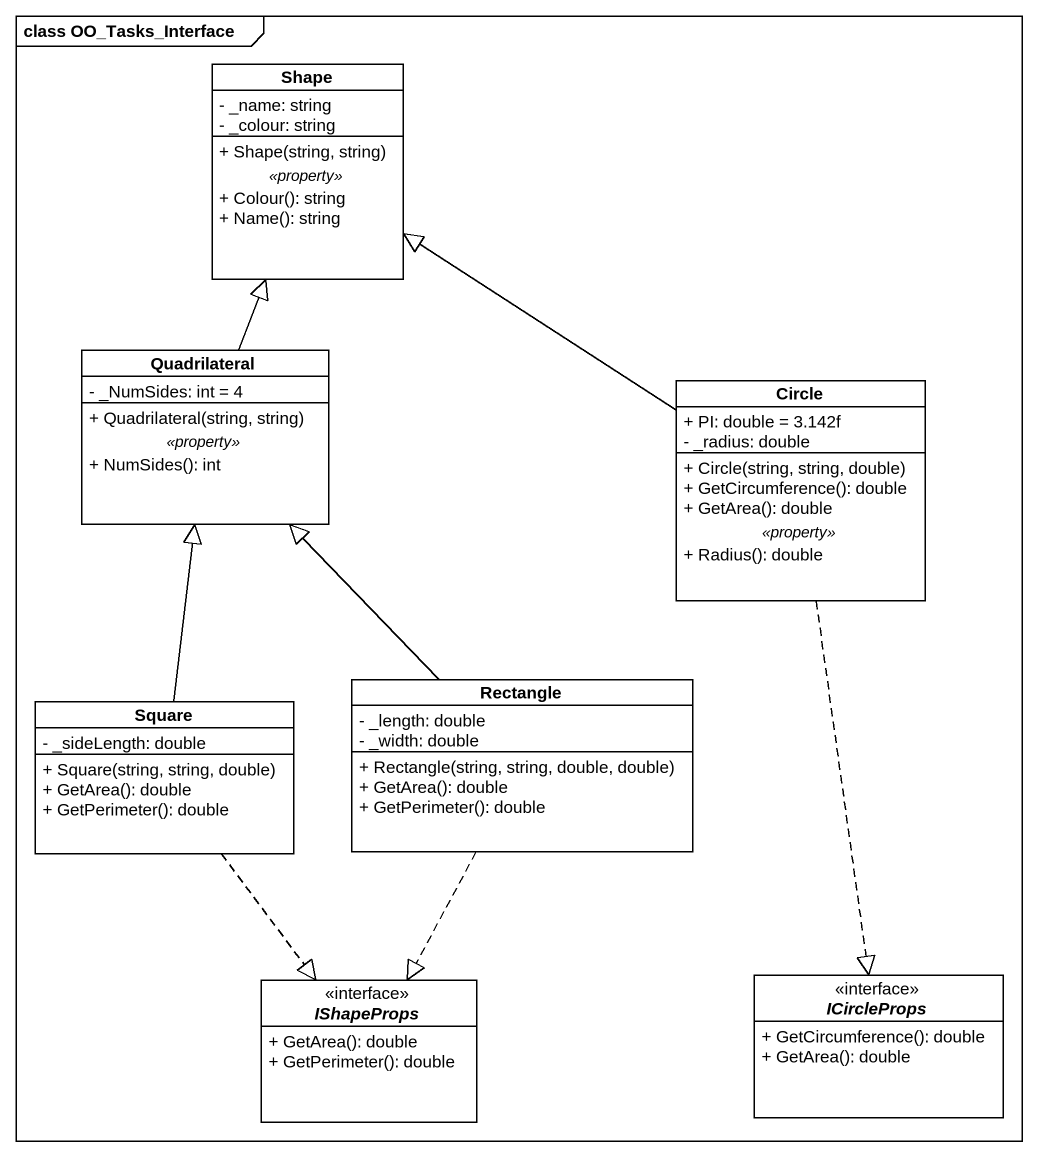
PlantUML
@startuml
mainframe class OO_Tasks_Interface
hide circle
hide empty members
skinparam classAttributeIconSize 0
class Shape {
  - _name: string
  - _colour: string
  --
  + Shape(string, string)
  .. <<property>> ..
  + Colour(): string
  + Name(): string
}
class Quadrilateral {
  - _NumSides: int = 4
  --
  + Quadrilateral(string, string)
  .. <<property>> ..
  + NumSides(): int
}
class "Circle" as Circle_ {
  + PI: double = 3.142f
  - _radius: double
  --
  + Circle(string, string, double)
  + GetCircumference(): double
  + GetArea(): double
  .. <<property>> ..
  + Radius(): double
}
class "Rectangle" as Rectangle_ {
  - _length: double
  - _width: double
  + Rectangle(string, string, double, double)
  + GetArea(): double
  + GetPerimeter(): double
}
class Square {
  - _sideLength: double
  + Square(string, string, double)
  + GetArea(): double
  + GetPerimeter(): double
}
interface IShapeProps {
  + GetArea(): double
  + GetPerimeter(): double
}
interface ICircleProps {
  + GetCircumference(): double
  + GetArea(): double
}
Quadrilateral -up-|> Shape
Circle_ -up-|> Shape
Circle_ ..|> ICircleProps
Rectangle_ -up-|> Quadrilateral
Rectangle_ ..|> IShapeProps
Square -up-|> Quadrilateral
Square ..|> IShapeProps
@enduml
